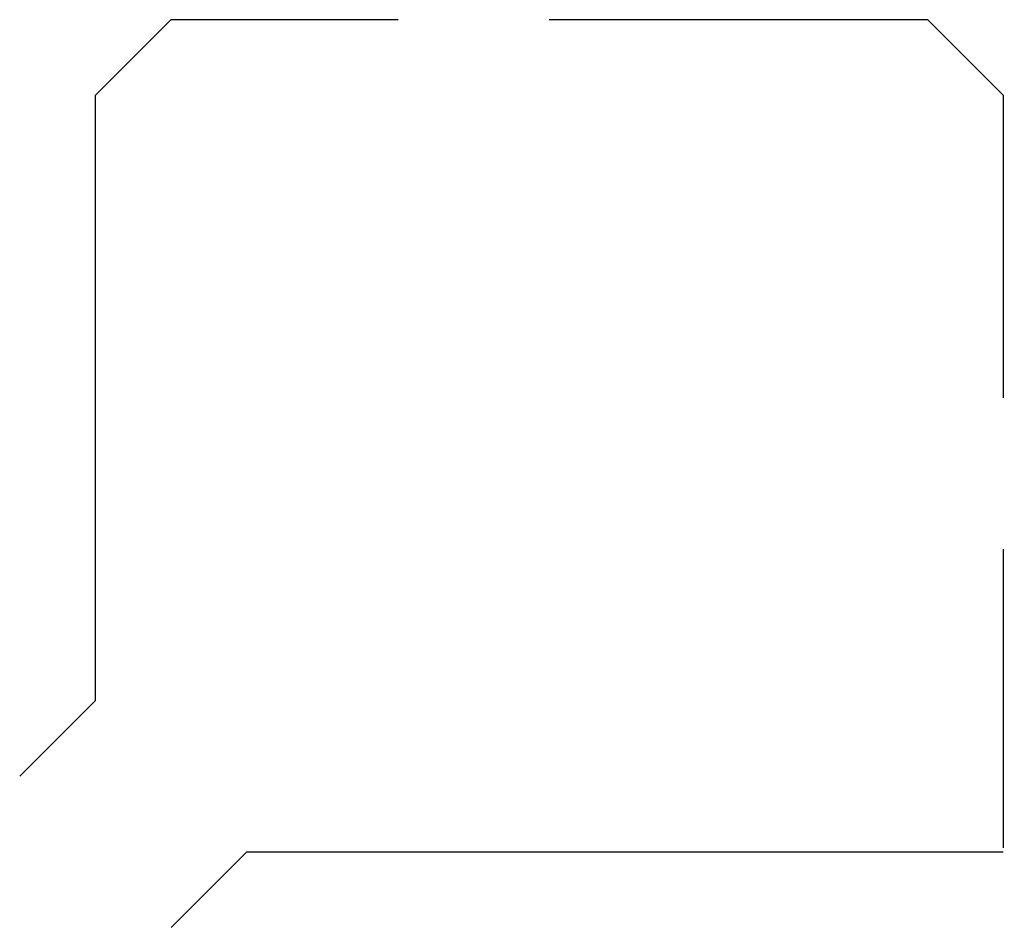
# Model space of a CAD drawing. Header units: metres. Extents: x 0 to 13, y 0 to 12.
import ezdxf

# ---------------------------------------------------------------- set-up
doc = ezdxf.new("R2010")
doc.units = ezdxf.units.M
doc.layers.get('0').update_dxf_attribs({"lineweight": 25, "true_color": 0xffffff})

msp = doc.modelspace()

# ---------------------------------------------------------------- linework, layer by layer
for p, q in [((1, 11), (2, 12)), ((2, 12), (5, 12)), ((7, 12), (12, 12)), ((12, 12), (13, 11)), ((1, 3), (1, 11)), ((13, 11), (13, 7)), ((13, 5), (13, 1.05)), ((0, 2), (1, 3)), ((2, 0), (3, 1)), ((3, 1), (13, 1))]:
    msp.add_line(p, q)

doc.saveas('drawing.dxf')
